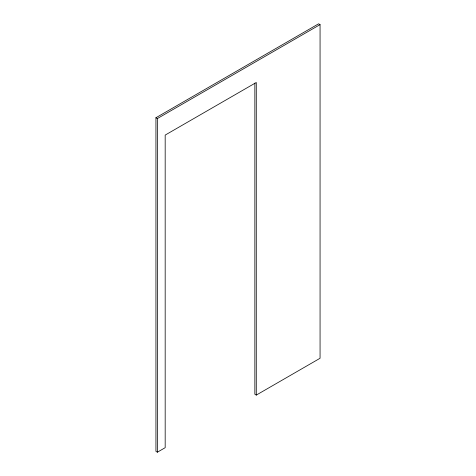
<?xml version="1.0" encoding="UTF-8"?>
<svg xmlns="http://www.w3.org/2000/svg" width="476" height="476" viewBox="0 0 476 476"><rect width="100%" height="100%" fill="white"/><g stroke="black" fill="none" stroke-linecap="round" stroke-linejoin="round"><path stroke-width="0.71" d="M256.284 395.092L256.284 82.485L165.178 135.089L165.178 447.69L157.372 452.2L155.938 451.373L155.938 117.733L318.628 23.8L320.062 24.627L320.062 358.267L256.284 395.092L254.856 394.265L254.856 83.145M155.938 117.733L157.372 118.554L320.062 24.627M157.372 118.554L157.372 452.2"/></g></svg>
